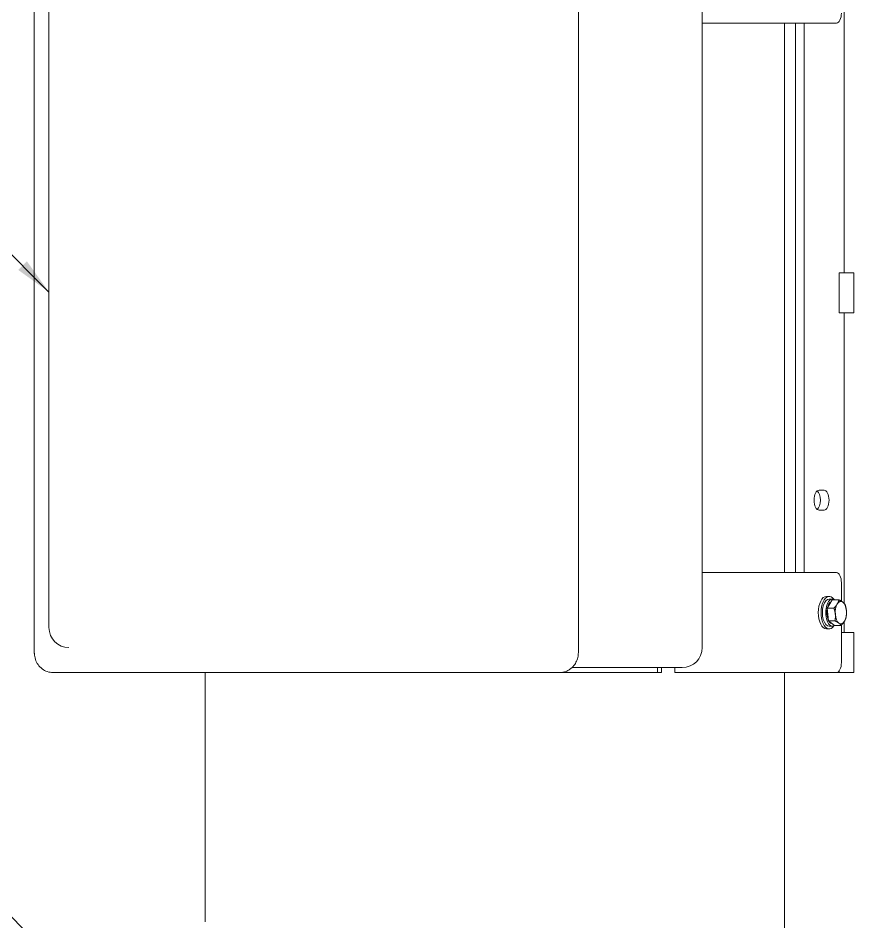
# Model space of a CAD drawing. Header units: inches. Extents: x 12 to 318, y 5 to 204.
# Drawn here: x 222.71 to 243.63, y 51.94 to 74.55 of the extents above; entities that cross this region are included whole.
import ezdxf

# ---------------------------------------------------------------- set-up
doc = ezdxf.new("R2010")
doc.units = ezdxf.units.IN
doc.header["$LTSCALE"] = 9.5
doc.header["$MEASUREMENT"] = 0
for name, color, linetype, lineweight in [('Symbol', 7, 'Continuous', 25), ('Symbol (ANSI)', 7, 'Continuous', 25), ('Visible', 7, 'Continuous', 18)]:
    doc.layers.add(name, color=color, linetype=linetype, lineweight=lineweight)
doc.styles.add('Standard D-E', font='arial.ttf')
doc.dimstyles.new('in [mm] D-E NeptuneBenson$7', dxfattribs={"dimscale": 9.5, "dimtxt": 0.15, "dimasz": 0.098425, "dimexe": 0.125, "dimexo": 0.063, "dimgap": 0.031496, "dimtad": 0, "dimtih": 1, "dimtoh": 1, "dimdec": 4, "dimzin": 3, "dimdsep": 46, "dimlunit": 5, "dimtxsty": 'Standard D-E', "dimcen": 0.09, "dimdle": 0.393701, "dimclrd": 256, "dimclre": 256, "dimclrt": 256, "dimadec": 1, "dimazin": 1, "dimtfac": 1, "dimtofl": 0, "dimtmove": 0, "dimatfit": 3, "dimfxl": 1, "dimfrac": 1, "dimtolj": 1, "dimtzin": 4, "dimlwd": -1, "dimlwe": -1, "dimarcsym": 0})

msp = doc.modelspace()

# ---------------------------------------------------------------- linework, layer by layer
at = {"layer": 'Visible'}
for p, q in [((223.115636, 58.674298), (223.115636, 75.424298)), ((236.731017, 58.674298), (236.731017, 75.424298)), ((239.831498, 58.799298), (239.831498, 75.299298)), ((243.380029, 68.174298), (243.380029, 75.190333)), ((223.481662, 74.799298), (223.481662, 59.299298)), ((239.831498, 74.424298), (240.891977, 74.424298)), ((241.489613, 74.424298), (240.891977, 74.424298)), ((241.489613, 74.424298), (243.19054, 74.424298)), ((241.892482, 60.674298), (241.892482, 74.424298)), ((241.892484, 74.424298), (241.892484, 60.674298)), ((242.163523, 60.674298), (242.163523, 74.424298)), ((242.380029, 74.424298), (242.380029, 60.674298)), ((243.255029, 68.174298), (243.62848, 68.174298)), ((243.255029, 68.174298), (243.255029, 67.174298)), ((243.62848, 68.174298), (243.62848, 67.174298)), ((243.255029, 67.174298), (243.62848, 67.174298)), ((243.380029, 59.912431), (243.380029, 67.174298)), ((242.755029, 62.736798), (242.880029, 62.736798)), ((242.880029, 62.236798), (242.755029, 62.236798)), ((240.891977, 60.674298), (239.831498, 60.674298)), ((240.891977, 60.674298), (241.489613, 60.674298)), ((243.19054, 60.674298), (241.489613, 60.674298)), ((243.31554, 59.960859), (243.31554, 60.424298)), ((242.94054, 60.080298), (243.009822, 60.080298)), ((243.091229, 60.014298), (243.009822, 60.014298)), ((243.023251, 59.890689), (243.085718, 59.994188)), ((243.085718, 59.994188), (243.252776, 59.994188)), ((242.960784, 59.787191), (243.023251, 59.890689)), ((242.960784, 59.787191), (243.127842, 59.787191)), ((242.974367, 59.627246), (242.960784, 59.787191)), ((242.987949, 59.467301), (242.974367, 59.627246)), ((242.94054, 59.268298), (243.009822, 59.268298)), ((242.987949, 59.467301), (243.155007, 59.467301)), ((243.063999, 59.410854), (242.987949, 59.467301)), ((243.091229, 59.334298), (243.009822, 59.334298)), ((243.140048, 59.354408), (243.063999, 59.410854)), ((243.140048, 59.354408), (243.307106, 59.354408)), ((243.31554, 58.424298), (243.31554, 59.362988)), ((243.380029, 59.174298), (243.380029, 59.440333)), ((243.31554, 59.174298), (243.62848, 59.174298)), ((243.62848, 59.174298), (243.62848, 58.174298)), ((223.582143, 58.174298), (236.139511, 58.174298)), ((227.392483, 51.935215), (227.392483, 58.174298)), ((236.139511, 58.174298), (236.272449, 58.174298)), ((236.272449, 58.174298), (238.715347, 58.174298)), ((236.5737, 58.299298), (239.331498, 58.299298)), ((238.715347, 58.174298), (238.715347, 58.299298)), ((238.809097, 58.174298), (238.715347, 58.174298)), ((238.809097, 58.299298), (238.809097, 58.174298)), ((239.14836, 58.299298), (239.14836, 58.174298)), ((239.14836, 58.174298), (240.891977, 58.174298)), ((241.489613, 58.174298), (240.891977, 58.174298)), ((241.489613, 58.174298), (243.19054, 58.174298)), ((241.892482, 33.814298), (241.892482, 58.174298)), ((241.892484, 58.174298), (241.892484, 33.814298)), ((243.19054, 58.174298), (243.255029, 58.174298)), ((243.255029, 58.210137), (243.255029, 58.174298)), ((243.255029, 58.174298), (243.62848, 58.174298))]:
    msp.add_line(p, q, dxfattribs=at)
for centre, start, end in [((223.981662, 59.299298), 180, 270), ((239.331498, 58.799298), 270, 0)]:
    msp.add_arc(centre, 0.5, start, end, dxfattribs=at)
for centre, major_axis, start_param, end_param in [((243.19054, 74.674298), (0, -0.25), 0, 1.570796327), ((242.755029, 62.486798), (0, -0.25), 3.141592654, 6.283185307), ((242.663523, 62.486798), (0, -0.25), 0.374734433, 2.766858221), ((242.880029, 62.486798), (0, 0.25), 3.141592654, 6.283185307), ((243.19054, 60.424298), (0, 0.25), 4.71238898, 6.283185307), ((242.94054, 59.674298), (0, -0.406), 3.141592654, 6.283185307), ((243.009822, 59.674298), (0, -0.406), 2.53151287, 6.893265091), ((243.009822, 59.674298), (0, 0.34), 0, 3.141592654), ((243.091229, 59.674298), (0, -0.34), 2.795933831, 6.62884413), ((243.091229, 59.674298), (0, 0.281), 0.244673773, 1.138997125), ((243.301676, 59.674298), (0, 0.281), 5.927823205, 6.975020756), ((243.301676, 59.674298), (0, 0.281), 4.880625654, 5.927823205), ((243.091229, 59.674298), (0, 0.281), 1.180539986, 2.297526014), ((243.301676, 59.674298), (0, -0.281), 3.833428102, 4.880625654), ((243.301676, 59.674298), (0, 0.281), 3.833428102, 4.880625654), ((243.301676, 59.674298), (0, -0.281), 4.880625654, 5.927823205), ((243.091229, 59.674298), (0, -0.281), 5.598856256, 6.256790153), ((243.301676, 59.674298), (0, -0.281), 5.927823205, 6.975020756), ((243.19054, 58.424298), (0, -0.25), 0, 1.570796327)]:
    msp.add_ellipse(centre, major_axis=major_axis, ratio=0.5, start_param=start_param, end_param=end_param, dxfattribs=at)
for points in [[(243.212044, 59.890689), (243.241035, 59.938723), (243.252776, 59.994188)], [(243.252776, 59.994188), (243.315266, 59.963938), (243.350561, 59.937741)], [(243.350561, 59.937741), (243.385855, 59.911544), (243.404875, 59.881294)], [(243.127842, 59.787191), (243.183053, 59.842655), (243.212044, 59.890689)], [(243.16316, 59.627246), (243.156856, 59.701477), (243.127842, 59.787191)], [(243.404875, 59.881294), (243.433889, 59.79558), (243.440193, 59.72135)], [(243.440193, 59.72135), (243.446497, 59.647119), (243.43204, 59.561405)], [(243.155007, 59.467301), (243.169464, 59.553015), (243.16316, 59.627246)], [(243.43204, 59.561405), (243.4203, 59.50594), (243.391309, 59.457906)], [(243.252792, 59.410854), (243.217498, 59.437051), (243.155007, 59.467301)], [(243.307106, 59.354408), (243.288087, 59.384658), (243.252792, 59.410854)], [(243.391309, 59.457906), (243.362318, 59.409873), (243.307106, 59.354408)]]:
    msp.add_rational_spline(points, [1, 1.0379548493, 1], degree=2, dxfattribs=at)
for points, knots in [([(223.582143, 58.174298), (223.534069, 58.174298), (223.486042, 58.182354), (223.394753, 58.213293), (223.351675, 58.236443), (223.273211, 58.295498), (223.238408, 58.332019), (223.181156, 58.413179), (223.158846, 58.457926), (223.127573, 58.551195), (223.118589, 58.599736), (223.115842, 58.65712), (223.115636, 58.665709), (223.115636, 58.674298)], [1.570796327, 1.570796327, 1.570796327, 1.570796327, 1.85628195, 1.85628195, 2.148446526, 2.148446526, 2.458040774, 2.458040774, 2.77220004, 2.77220004, 3.086359305, 3.086359305, 3.141592654, 3.141592654, 3.141592654, 3.141592654]), ([(236.639362, 58.376169), (236.651554, 58.393804), (236.662548, 58.412145), (236.682103, 58.449904), (236.690664, 58.469323), (236.705339, 58.508939), (236.711454, 58.529137), (236.721237, 58.570037), (236.724905, 58.59074), (236.729795, 58.632394), (236.731017, 58.653346), (236.731017, 58.674298)], [5.6095106865, 5.6095106865, 5.6095106865, 5.6095106865, 5.7442456106, 5.7442456106, 5.8789805348, 5.8789805348, 6.0137154589, 6.0137154589, 6.148450383, 6.148450383, 6.2831853072, 6.2831853072, 6.2831853072, 6.2831853072]), ([(236.272449, 58.174298), (236.302948, 58.174298), (236.332924, 58.177825), (236.390717, 58.190818), (236.418549, 58.200281), (236.471422, 58.224171), (236.496469, 58.238599), (236.543308, 58.271607), (236.565106, 58.29019), (236.605057, 58.330788), (236.623209, 58.352802), (236.639362, 58.376169)], [-0.572091427, -0.572091427, -0.572091427, -0.572091427, -0.4576731416, -0.4576731416, -0.3432548562, -0.3432548562, -0.2288365708, -0.2288365708, -0.1144182854, -0.1144182854, 0, 0, 0, 0])]:
    msp.add_open_spline(points, degree=3, knots=knots, dxfattribs=at)

# ---------------------------------------------------------------- leaders
at = {"layer": 'Symbol', "annotation_type": 0, "has_hookline": 1, "hookline_direction": 1, "text_width": 14.530918}
msp.add_leader([(223.481662, 67.695183), (219.183181, 71.997239), (218.248141, 71.997239)], dimstyle='in [mm] D-E NeptuneBenson$7', override={"dimtad": 0}, dxfattribs=at)
at = {"layer": 'Symbol (ANSI)', "annotation_type": 0, "has_hookline": 1, "hookline_direction": 1, "text_width": 13.119526}
msp.add_leader([(227.142483, 47.245053), (217.479757, 57.376681), (216.544717, 57.376681)], dimstyle='in [mm] D-E NeptuneBenson$7', override={"dimtad": 0}, dxfattribs=at)

doc.saveas('drawing.dxf')
